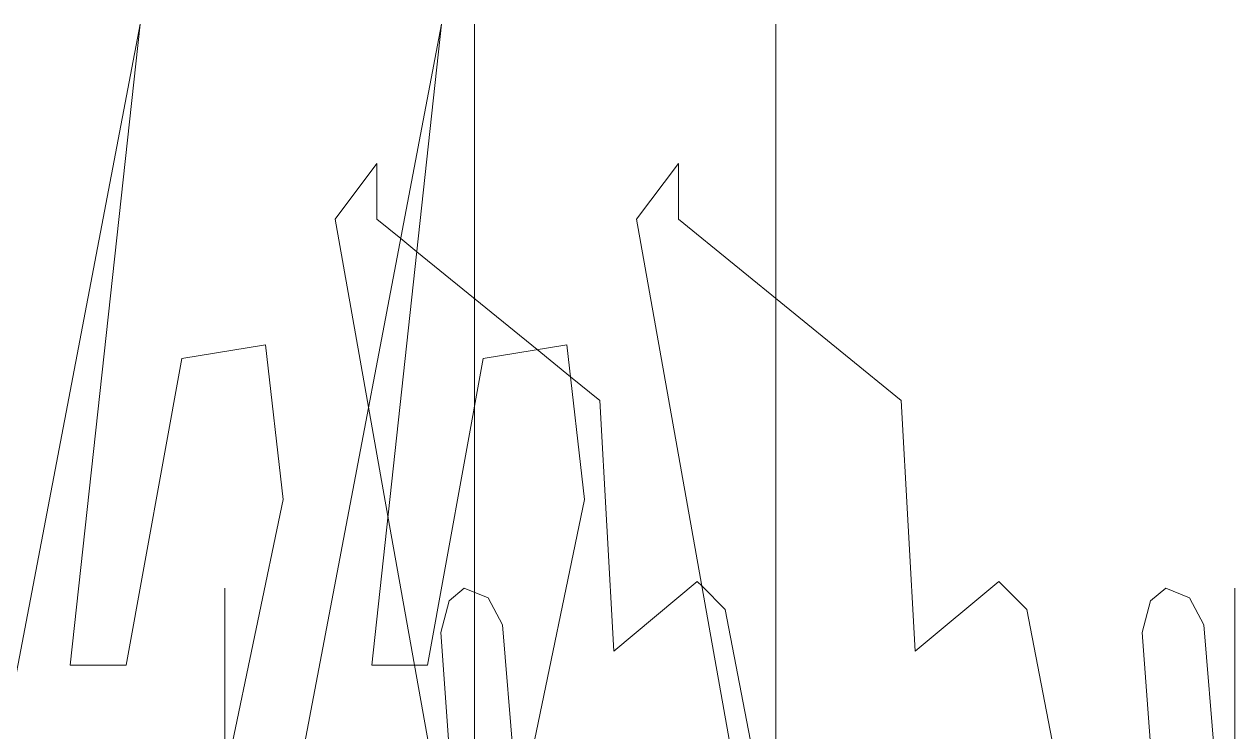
# Model space of a CAD drawing. Header units: inches. Extents: x 1275 to 2881, y -101 to 461.
# Drawn here: x 1397.63 to 1410.51, y 38.47 to 46 of the extents above; entities that cross this region are included whole.
import ezdxf

# ---------------------------------------------------------------- set-up
doc = ezdxf.new("R2010")
doc.units = ezdxf.units.IN
doc.header["$MEASUREMENT"] = 0
doc.layers.add('A-DETL-GENF-1', color=7, linetype='Continuous', lineweight=9)
doc.layers.add('A-DETL-GENF-2', color=253, linetype='Continuous', lineweight=9)

# ---------------------------------------------------------------- blocks, each defined once
blk = doc.blocks.new('magnolia 26756 - magnolia 26756-1522554-BUILDING SECTION - EAST_WEST _ PREP KITCHEN - LOOKING SOUTH')
at = {"layer": 'A-DETL-GENF-1'}
for p, q in [((1402.312, 40), (1402.15, 39.863)), ((1402.565, 39.894), (1402.312, 40)), ((1410.512, 39.894), (1410.512, 40)), ((1410.512, 40), (1410.512, 39.863)), ((1402.15, 39.863), (1402.062, 39.526)), ((1402.718, 39.607), (1402.565, 39.894)), ((1410.512, 39.607), (1410.512, 39.894)), ((1410.512, 39.863), (1410.512, 39.526)), ((1402.912, 37.267), (1402.718, 39.607)), ((1410.512, 37.267), (1410.512, 39.607)), ((1402.062, 39.526), (1402.246, 37)), ((1410.512, 39.526), (1410.512, 37))]:
    blk.add_line(p, q, dxfattribs=at)
blk = doc.blocks.new('lupin 26755 - lupin 26755-V5-BUILDING SECTION - EAST_WEST _ PREP KITCHEN - LOOKING SOUTH')
at = {"layer": 'A-DETL-GENF-1'}
for p, q in [((1400.404, 37.256), (1402.07, 46)), ((1401.328, 39.178), (1402.07, 46)), ((1405.629, 37.346), (1405.629, 46)), ((1405.629, 39.178), (1405.629, 46)), ((1404.591, 44.517), (1404.146, 43.924)), ((1404.591, 43.924), (1404.591, 44.517)), ((1405.629, 43.924), (1405.629, 44.517)), ((1405.629, 44.517), (1405.629, 43.924)), ((1404.146, 43.924), (1405.454, 36.587)), ((1406.963, 41.996), (1404.591, 43.924)), ((1405.629, 43.08), (1405.629, 43.924)), ((1405.629, 43.924), (1405.629, 37.346)), ((1403.404, 42.589), (1402.514, 42.441)), ((1403.592, 40.943), (1403.404, 42.589)), ((1405.629, 40.943), (1405.629, 42.589)), ((1405.629, 42.589), (1405.629, 42.441)), ((1402.514, 42.441), (1401.921, 39.178)), ((1405.629, 42.441), (1405.629, 39.178)), ((1407.112, 39.327), (1406.963, 41.996)), ((1402.888, 37.56), (1403.592, 40.943)), ((1405.629, 37.346), (1405.629, 40.943)), ((1408.001, 40.068), (1407.112, 39.327)), ((1408.298, 39.771), (1408.001, 40.068)), ((1408.77, 37.325), (1408.298, 39.771)), ((1401.921, 39.178), (1401.328, 39.178))]:
    blk.add_line(p, q, dxfattribs=at)
at = {"layer": 'A-DETL-GENF-2'}
for p, q in [((1405.629, 41.996), (1405.629, 43.08)), ((1405.629, 39.327), (1405.629, 41.996)), ((1405.629, 41.699), (1405.629, 37.346)), ((1405.629, 40.513), (1405.629, 41.699)), ((1405.629, 37.346), (1405.629, 40.513)), ((1405.629, 40.068), (1405.629, 39.327)), ((1405.629, 39.771), (1405.629, 40.068)), ((1405.629, 37.346), (1405.629, 39.771))]:
    blk.add_line(p, q, dxfattribs=at)
blk = doc.blocks.new('lupin 26755 - lupin 26755-V7-BUILDING SECTION - EAST_WEST _ PREP KITCHEN - LOOKING SOUTH')
at = {"layer": 'A-DETL-GENF-1'}
for p, q in [((1397.101, 36.764), (1398.861, 46)), ((1398.119, 39.178), (1398.861, 46)), ((1402.42, 41.92), (1402.42, 46)), ((1402.42, 41.92), (1402.42, 46)), ((1401.382, 44.517), (1400.937, 43.924)), ((1401.382, 43.924), (1401.382, 44.517)), ((1402.42, 43.924), (1402.42, 44.517)), ((1402.42, 44.517), (1402.42, 43.924)), ((1400.937, 43.924), (1401.293, 41.925)), ((1401.635, 43.718), (1401.382, 43.924)), ((1402.42, 43.08), (1402.42, 43.924)), ((1402.42, 43.924), (1402.42, 41.92)), ((1403.089, 42.537), (1401.806, 43.579)), ((1400.195, 42.589), (1399.305, 42.441)), ((1400.383, 40.943), (1400.195, 42.589)), ((1402.42, 41.92), (1402.42, 42.589)), ((1402.42, 42.589), (1402.42, 42.441)), ((1399.305, 42.441), (1398.712, 39.178)), ((1402.42, 42.441), (1402.42, 41.92)), ((1403.754, 41.996), (1403.443, 42.249)), ((1403.903, 39.327), (1403.754, 41.996)), ((1399.422, 36.323), (1400.383, 40.943)), ((1401.5, 40.763), (1401.783, 39.178)), ((1404.792, 40.068), (1403.903, 39.327)), ((1404.842, 40.018), (1404.792, 40.068)), ((1398.712, 39.178), (1398.119, 39.178))]:
    blk.add_line(p, q, dxfattribs=at)
at = {"layer": 'A-DETL-GENF-2'}
for p, q in [((1401.806, 43.579), (1401.635, 43.718)), ((1402.42, 41.996), (1402.42, 43.08)), ((1403.443, 42.249), (1403.089, 42.537)), ((1401.293, 41.925), (1401.5, 40.763)), ((1402.42, 41.92), (1402.42, 41.996)), ((1402.42, 39.955), (1402.42, 41.92)), ((1402.42, 39.955), (1402.42, 41.92)), ((1402.42, 41.92), (1402.42, 39.955)), ((1402.42, 40.943), (1402.42, 41.92)), ((1402.42, 41.92), (1402.42, 39.955)), ((1402.42, 39.955), (1402.42, 41.92)), ((1402.42, 41.699), (1402.42, 39.955)), ((1402.42, 40.513), (1402.42, 41.699)), ((1402.42, 39.955), (1402.42, 40.943)), ((1402.42, 39.955), (1402.42, 40.513)), ((1402.42, 40.068), (1402.42, 39.955)), ((1402.42, 39.955), (1402.42, 40.068)), ((1402.42, 37.329), (1402.42, 39.955)), ((1402.42, 39.955), (1402.42, 37.329)), ((1402.42, 39.788), (1402.42, 39.955)), ((1402.42, 39.955), (1402.42, 39.327)), ((1402.42, 39.327), (1402.42, 39.955)), ((1402.42, 39.178), (1402.42, 39.955)), ((1402.42, 39.955), (1402.42, 39.178)), ((1402.42, 37.329), (1402.42, 39.955)), ((1402.42, 39.955), (1402.42, 37.329)), ((1402.42, 37.329), (1402.42, 39.955)), ((1405.089, 39.771), (1404.842, 40.018)), ((1402.42, 37.329), (1402.42, 39.771)), ((1405.566, 37.298), (1405.089, 39.771)), ((1401.783, 39.178), (1402.092, 37.446))]:
    blk.add_line(p, q, dxfattribs=at)
blk = doc.blocks.new('magnolia 26756 - magnolia 26756-V10-BUILDING SECTION - EAST_WEST _ PREP KITCHEN - LOOKING SOUTH')
at = {"layer": 'A-DETL-GENF-1'}
for p, q in [((1399.764, 39.894), (1399.764, 40)), ((1399.764, 40), (1399.764, 39.863)), ((1399.764, 39.607), (1399.764, 39.894)), ((1399.764, 39.863), (1399.764, 39.526)), ((1399.764, 37.267), (1399.764, 39.607)), ((1399.764, 39.526), (1399.764, 37))]:
    blk.add_line(p, q, dxfattribs=at)
blk = doc.blocks.new('magnolia 26756 - magnolia 26756-V11-BUILDING SECTION - EAST_WEST _ PREP KITCHEN - LOOKING SOUTH')
at = {"layer": 'A-DETL-GENF-1'}
for p, q in [((1409.778, 40), (1409.615, 39.863)), ((1410.03, 39.894), (1409.778, 40)), ((1409.615, 39.863), (1409.527, 39.526)), ((1410.183, 39.607), (1410.03, 39.894)), ((1410.378, 37.267), (1410.183, 39.607)), ((1409.527, 39.526), (1409.711, 37))]:
    blk.add_line(p, q, dxfattribs=at)

msp = doc.modelspace()

# ---------------------------------------------------------------- block references
at = {"layer": 'A-DETL-GENF-1'}
for name in ['lupin 26755 - lupin 26755-V7-BUILDING SECTION - EAST_WEST _ PREP KITCHEN - LOOKING SOUTH', 'lupin 26755 - lupin 26755-V5-BUILDING SECTION - EAST_WEST _ PREP KITCHEN - LOOKING SOUTH', 'magnolia 26756 - magnolia 26756-V10-BUILDING SECTION - EAST_WEST _ PREP KITCHEN - LOOKING SOUTH', 'magnolia 26756 - magnolia 26756-1522554-BUILDING SECTION - EAST_WEST _ PREP KITCHEN - LOOKING SOUTH', 'magnolia 26756 - magnolia 26756-V11-BUILDING SECTION - EAST_WEST _ PREP KITCHEN - LOOKING SOUTH']:
    msp.add_blockref(name, (0, 0), dxfattribs=at)

doc.saveas('drawing.dxf')
